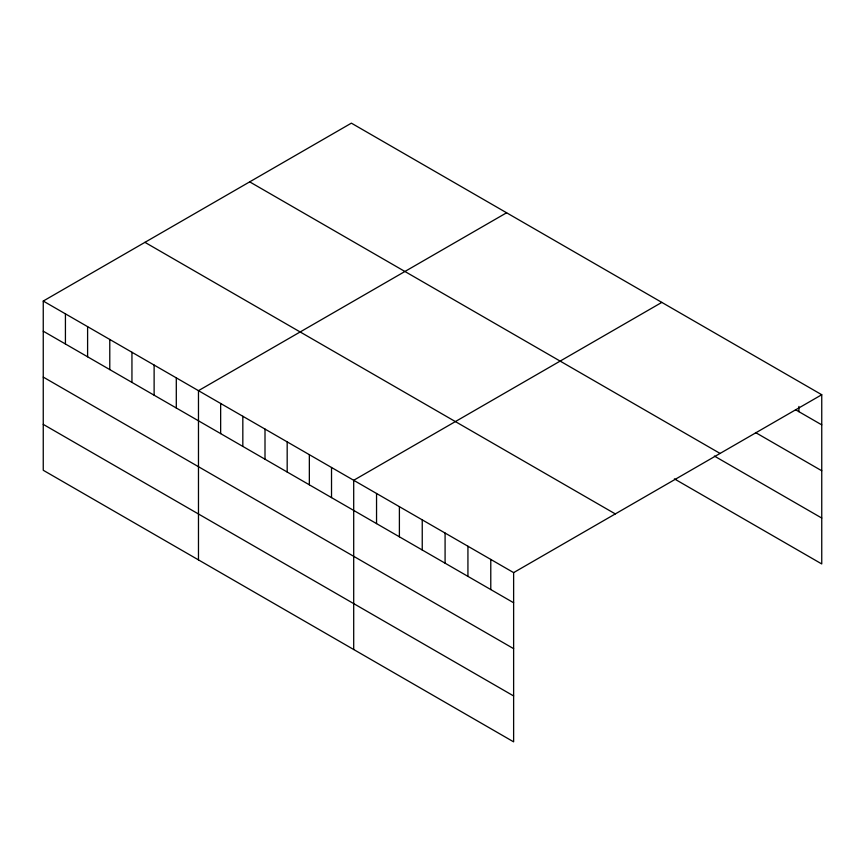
<?xml version="1.0" encoding="UTF-8"?>
<svg xmlns="http://www.w3.org/2000/svg" width="865" height="865" viewBox="0 0 865 865"><rect width="100%" height="100%" fill="white"/><g stroke="black" fill="none" stroke-linecap="round" stroke-linejoin="round"><path stroke-width="1.3" d="M43.25 301.052L513.626 572.619L513.626 741.846L43.25 470.268L43.25 301.052L351.374 123.154L821.75 394.732L821.75 563.948L674.386 478.875M506.598 212.779L198.474 390.666L198.474 559.893M661.822 302.393L353.699 480.291L353.699 649.507M513.626 572.619L821.75 394.732M795.476 409.696L821.75 424.866M755.491 432.511L821.75 470.765M249.693 181.866L720.069 453.433M714.371 456.06L821.75 518.048M144.931 242.341L615.307 513.918M43.25 331.187L513.626 602.754M43.25 377.086L513.626 648.653M43.25 424.369L513.626 695.947M798.903 406.431L798.903 411.675M490.779 559.428L490.779 589.562M467.933 546.237L467.933 576.371M445.086 533.045L445.086 563.18M422.239 519.854L422.239 549.989M399.392 506.663L399.392 536.797M376.545 493.483L376.545 523.606M331.522 467.489L331.522 497.613M309.346 454.676L309.346 484.811M287.18 441.874L287.18 472.009M265.004 429.072L265.004 459.207M242.827 416.27L242.827 446.405M220.651 403.468L220.651 433.603M176.298 377.864L176.298 407.999M154.121 365.062L154.121 395.197M131.945 352.26L131.945 382.395M109.779 339.458L109.779 369.593M87.603 326.656L87.603 356.791M65.426 313.854L65.426 343.989"/></g></svg>
